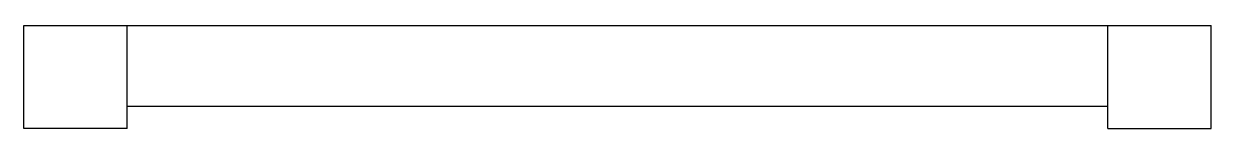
# Model space of a CAD drawing. Extents: x -345 to 345, y 0 to 60.
import ezdxf

# ---------------------------------------------------------------- set-up
doc = ezdxf.new("R2010")
doc.units = 0
doc.layers.get('0').update_dxf_attribs({"linetype": 'CONTINUOUS'})

msp = doc.modelspace()

# ---------------------------------------------------------------- linework, layer by layer
at = {"linetype": 'BYBLOCK'}
for p, q in [((-345, 0), (-345, 60)), ((-345, 60), (345, 60)), ((-285, 0), (-285, 60)), ((285, 0), (285, 60)), ((345, 0), (345, 60)), ((-285, 13), (285, 13)), ((-285, 0), (-345, 0)), ((285, 0), (345, 0))]:
    msp.add_line(p, q, dxfattribs=at)

doc.saveas('drawing.dxf')
